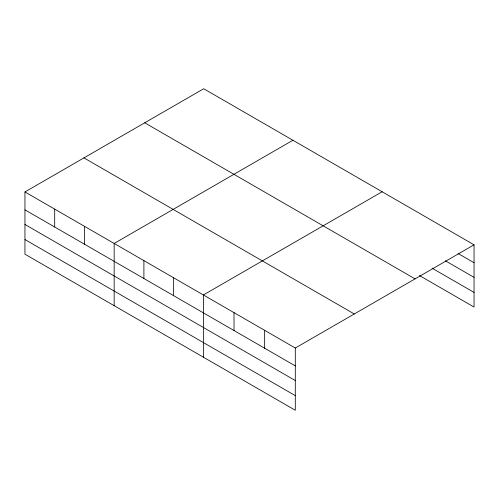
<?xml version="1.0" encoding="UTF-8"?>
<svg xmlns="http://www.w3.org/2000/svg" width="499" height="499" viewBox="0 0 499 499"><rect width="100%" height="100%" fill="white"/><g stroke="black" fill="none" stroke-linecap="round" stroke-linejoin="round"><path stroke-width="0.75" d="M295.296 380.55L295.296 348.028L24.95 191.947L24.95 254.178L295.296 410.259L295.296 380.55L24.95 224.469M419.434 275.523L474.05 307.053L474.05 244.822L203.704 88.741L24.95 191.947M292.919 140.25L114.165 243.45L114.165 305.681M382.134 191.759L203.38 294.959L203.38 357.19M295.296 348.028L474.05 244.822M458.063 253.486L474.05 262.717M445.407 260.815L474.05 277.35M432.09 268.194L474.05 292.42M144.716 122.798L415.062 278.879M83.938 157.89L354.284 313.971M24.95 209.836L295.296 365.917M24.95 239.545L295.296 395.626M264.657 330.338L264.657 348.227M234.019 312.648L234.019 330.538M173.64 277.793L173.64 295.682M143.899 260.621L143.899 278.511M84.425 226.284L84.425 244.173M54.69 209.112L54.69 227.008"/></g></svg>
